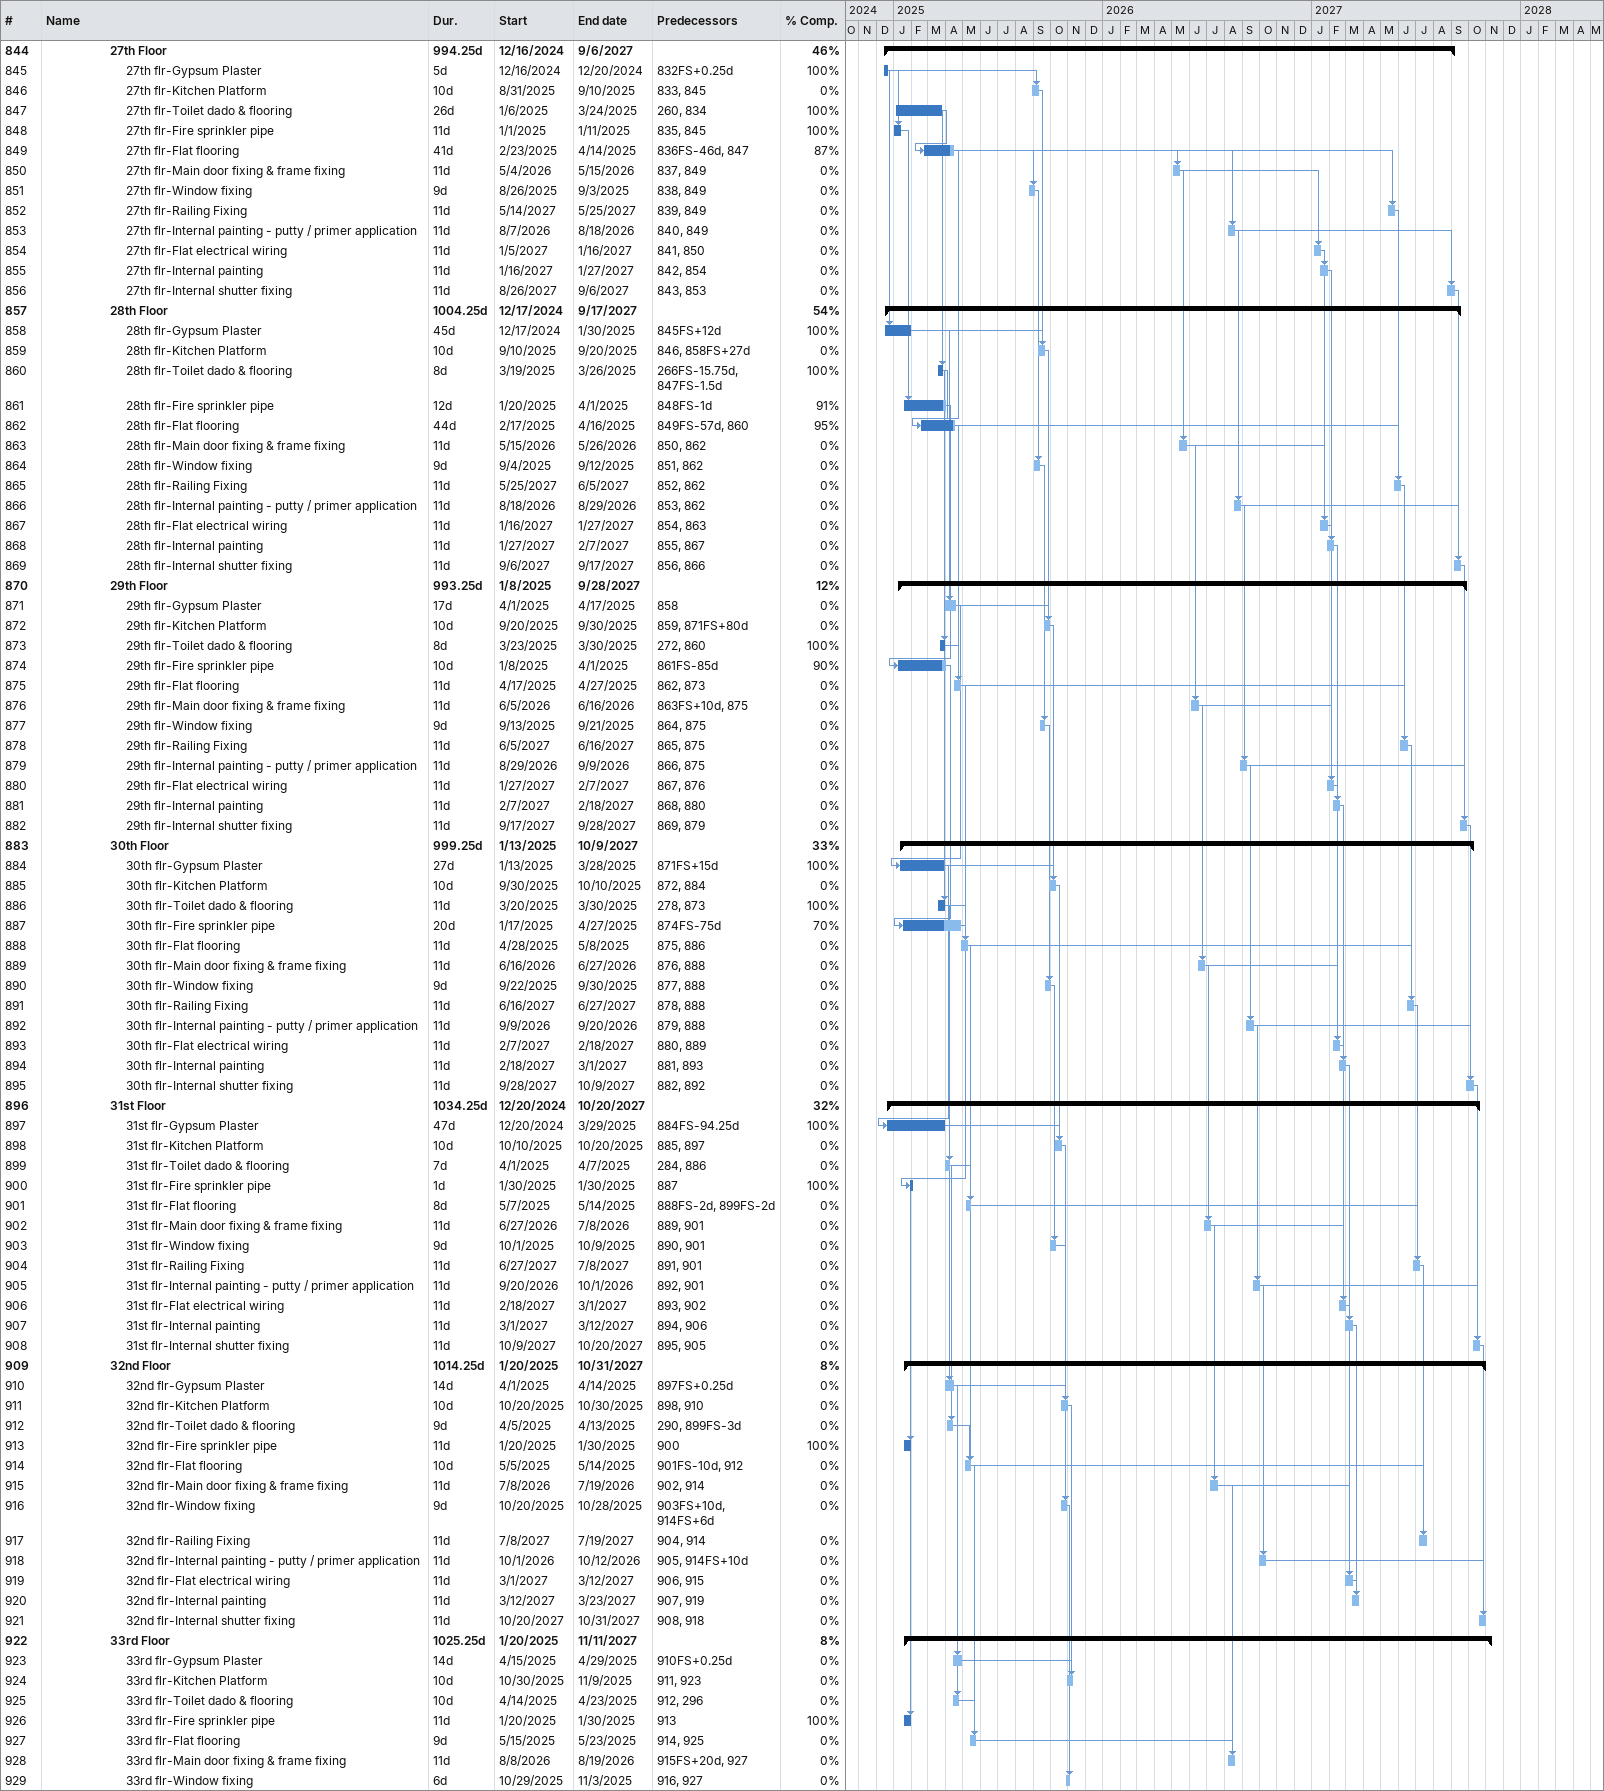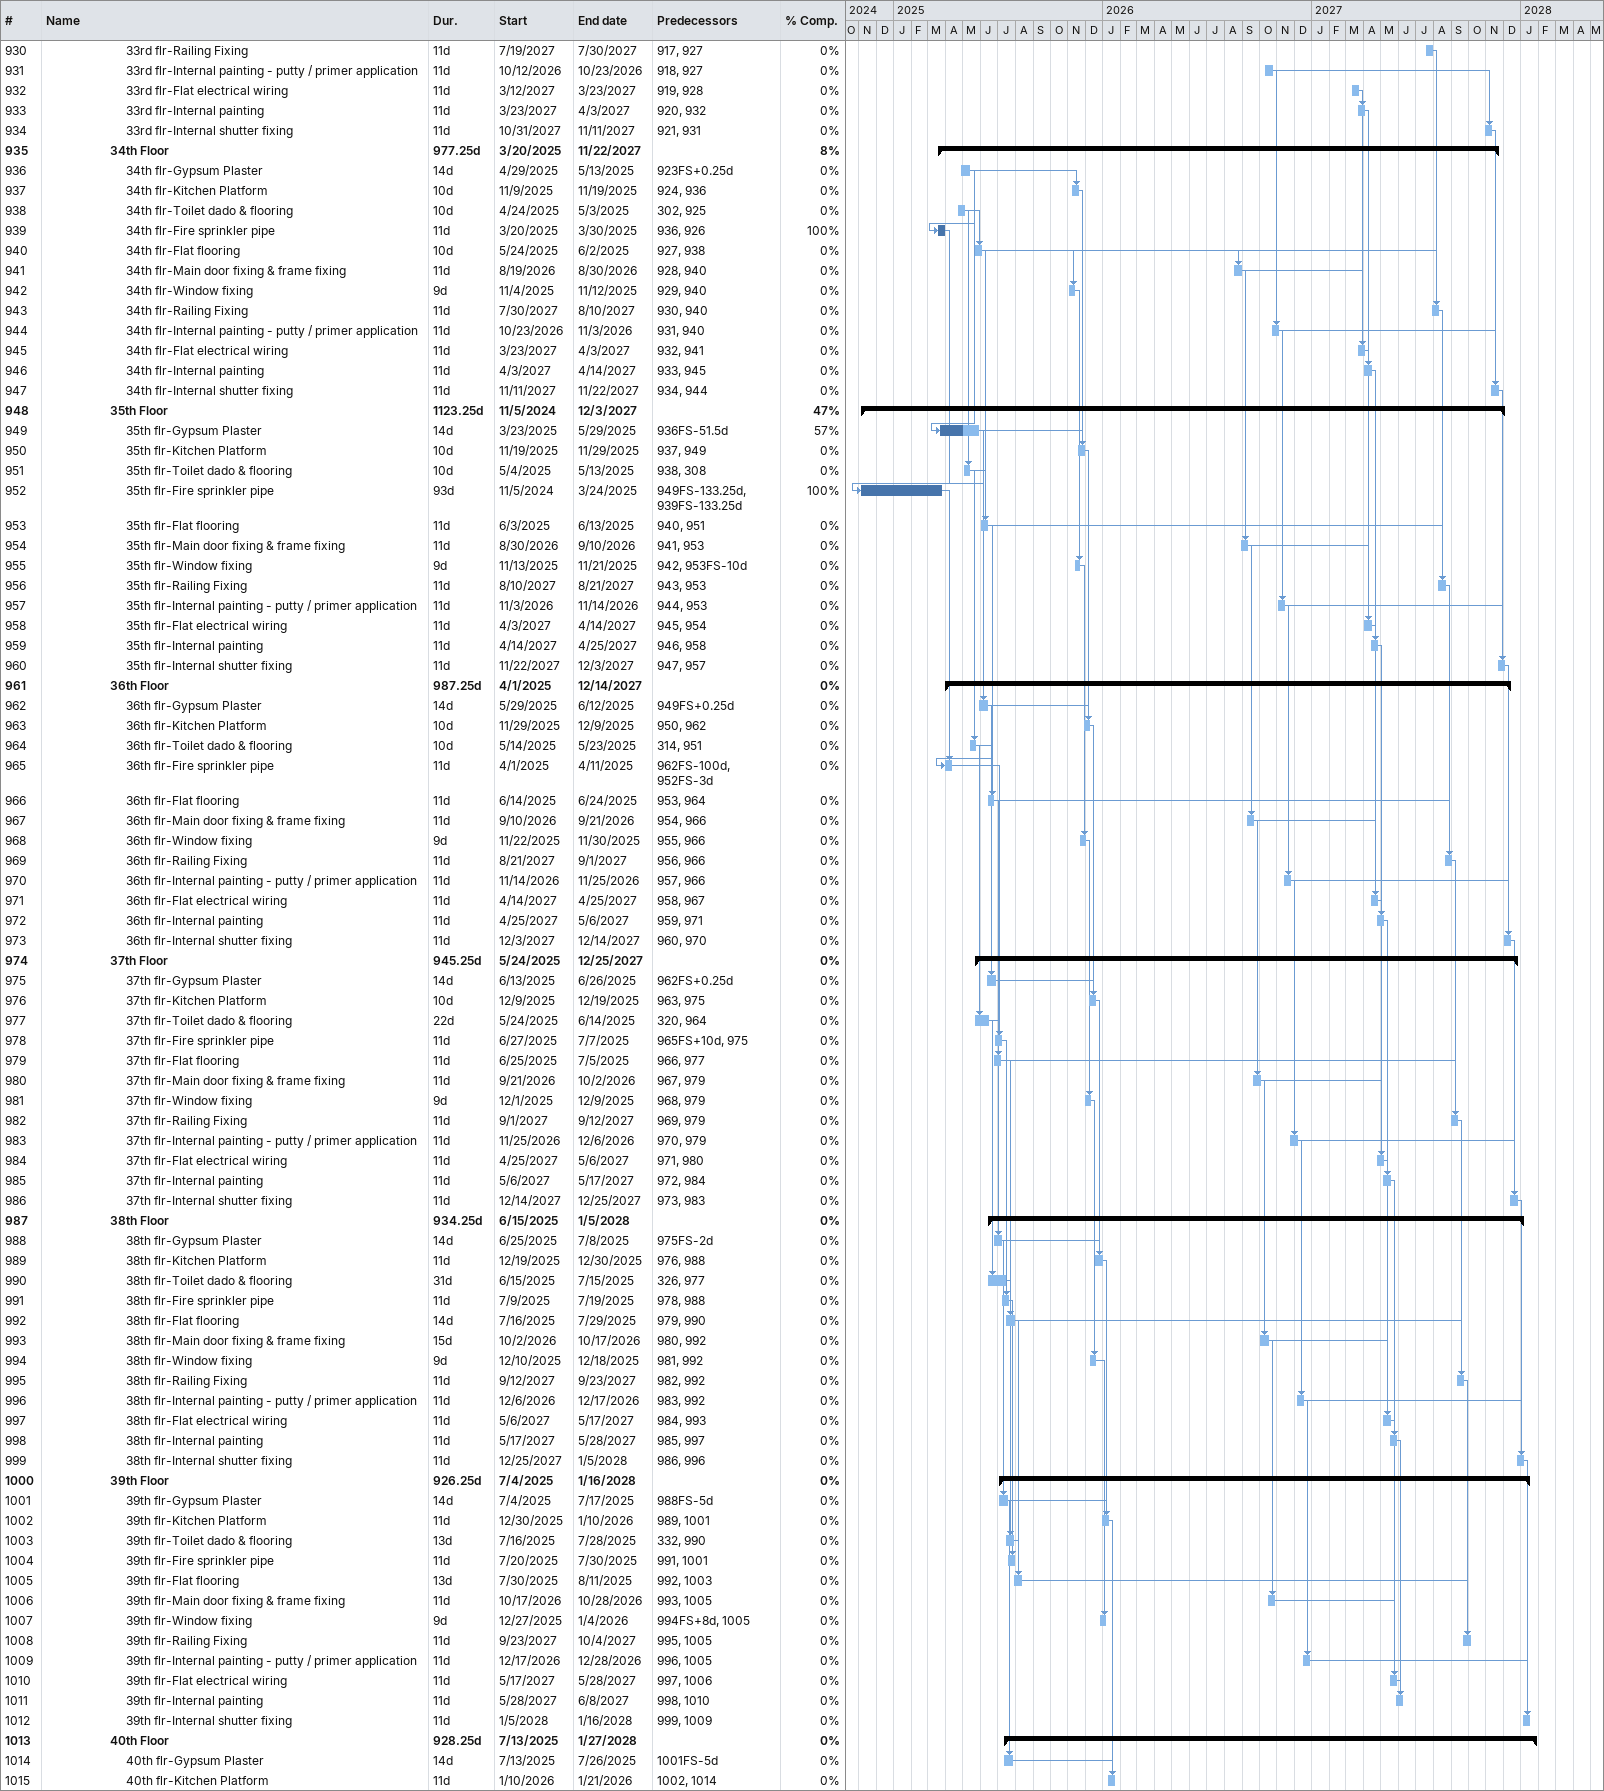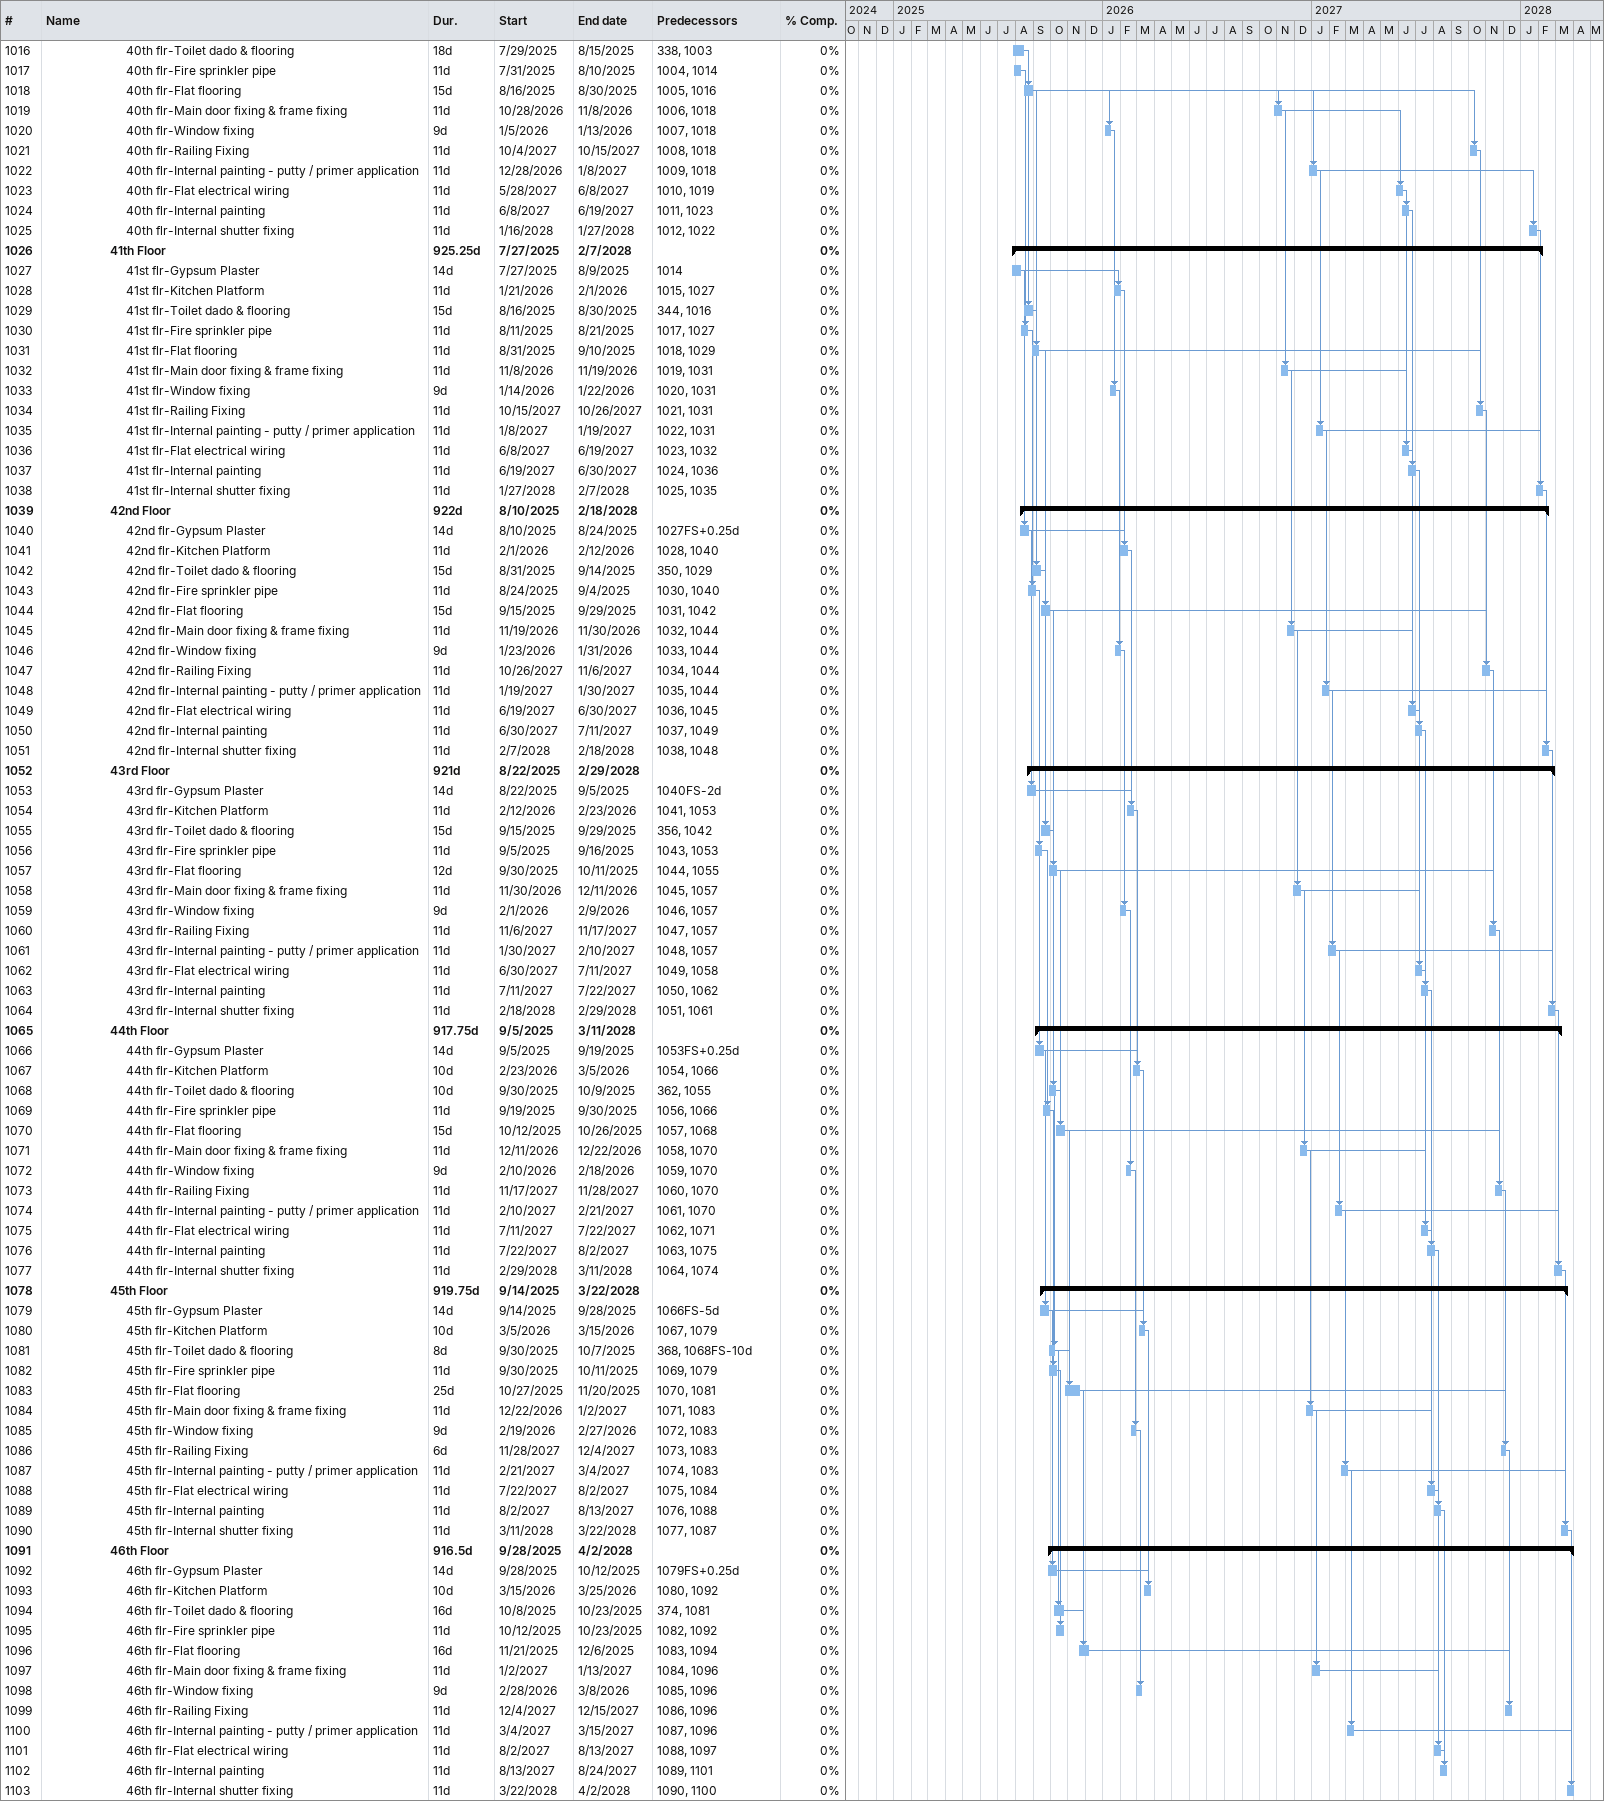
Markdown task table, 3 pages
| ID | Level | Task | Duration | Start | Finish | Predecessors | % complete |
|---|---|---|---|---|---|---|---|
| 844 | 5 | **27th Floor** | 994.25d | 2024-12-16 | 2027-09-06 |  | 46 |
| 845 | 6 | 27th flr-Gypsum Plaster | 5d | 2024-12-16 | 2024-12-20 | 832FS+0.25d | 100 |
| 846 | 6 | 27th flr-Kitchen Platform | 10d | 2025-08-31 | 2025-09-10 | 833, 845 | 0 |
| 847 | 6 | 27th flr-Toilet dado & flooring | 26d | 2025-01-06 | 2025-03-24 | 260, 834 | 100 |
| 848 | 6 | 27th flr-Fire sprinkler pipe | 11d | 2025-01-01 | 2025-01-11 | 835, 845 | 100 |
| 849 | 6 | 27th flr-Flat flooring | 41d | 2025-02-23 | 2025-04-14 | 836FS-46d, 847 | 87 |
| 850 | 6 | 27th flr-Main door fixing & frame fixing | 11d | 2026-05-04 | 2026-05-15 | 837, 849 | 0 |
| 851 | 6 | 27th flr-Window fixing | 9d | 2025-08-26 | 2025-09-03 | 838, 849 | 0 |
| 852 | 6 | 27th flr-Railing Fixing | 11d | 2027-05-14 | 2027-05-25 | 839, 849 | 0 |
| 853 | 6 | 27th flr-Internal painting - putty / primer application | 11d | 2026-08-07 | 2026-08-18 | 840, 849 | 0 |
| 854 | 6 | 27th flr-Flat electrical wiring | 11d | 2027-01-05 | 2027-01-16 | 841, 850 | 0 |
| 855 | 6 | 27th flr-Internal painting | 11d | 2027-01-16 | 2027-01-27 | 842, 854 | 0 |
| 856 | 6 | 27th flr-Internal shutter fixing | 11d | 2027-08-26 | 2027-09-06 | 843, 853 | 0 |
| 857 | 5 | **28th Floor** | 1004.25d | 2024-12-17 | 2027-09-17 |  | 54 |
| 858 | 6 | 28th flr-Gypsum Plaster | 45d | 2024-12-17 | 2025-01-30 | 845FS+12d | 100 |
| 859 | 6 | 28th flr-Kitchen Platform | 10d | 2025-09-10 | 2025-09-20 | 846, 858FS+27d | 0 |
| 860 | 6 | 28th flr-Toilet dado & flooring | 8d | 2025-03-19 | 2025-03-26 | 266FS-15.75d, 847FS-1.5d | 100 |
| 861 | 6 | 28th flr-Fire sprinkler pipe | 12d | 2025-01-20 | 2025-04-01 | 848FS-1d | 91 |
| 862 | 6 | 28th flr-Flat flooring | 44d | 2025-02-17 | 2025-04-16 | 849FS-57d, 860 | 95 |
| 863 | 6 | 28th flr-Main door fixing & frame fixing | 11d | 2026-05-15 | 2026-05-26 | 850, 862 | 0 |
| 864 | 6 | 28th flr-Window fixing | 9d | 2025-09-04 | 2025-09-12 | 851, 862 | 0 |
| 865 | 6 | 28th flr-Railing Fixing | 11d | 2027-05-25 | 2027-06-05 | 852, 862 | 0 |
| 866 | 6 | 28th flr-Internal painting - putty / primer application | 11d | 2026-08-18 | 2026-08-29 | 853, 862 | 0 |
| 867 | 6 | 28th flr-Flat electrical wiring | 11d | 2027-01-16 | 2027-01-27 | 854, 863 | 0 |
| 868 | 6 | 28th flr-Internal painting | 11d | 2027-01-27 | 2027-02-07 | 855, 867 | 0 |
| 869 | 6 | 28th flr-Internal shutter fixing | 11d | 2027-09-06 | 2027-09-17 | 856, 866 | 0 |
| 870 | 5 | **29th Floor** | 993.25d | 2025-01-08 | 2027-09-28 |  | 12 |
| 871 | 6 | 29th flr-Gypsum Plaster | 17d | 2025-04-01 | 2025-04-17 | 858 | 0 |
| 872 | 6 | 29th flr-Kitchen Platform | 10d | 2025-09-20 | 2025-09-30 | 859, 871FS+80d | 0 |
| 873 | 6 | 29th flr-Toilet dado & flooring | 8d | 2025-03-23 | 2025-03-30 | 272, 860 | 100 |
| 874 | 6 | 29th flr-Fire sprinkler pipe | 10d | 2025-01-08 | 2025-04-01 | 861FS-85d | 90 |
| 875 | 6 | 29th flr-Flat flooring | 11d | 2025-04-17 | 2025-04-27 | 862, 873 | 0 |
| 876 | 6 | 29th flr-Main door fixing & frame fixing | 11d | 2026-06-05 | 2026-06-16 | 863FS+10d, 875 | 0 |
| 877 | 6 | 29th flr-Window fixing | 9d | 2025-09-13 | 2025-09-21 | 864, 875 | 0 |
| 878 | 6 | 29th flr-Railing Fixing | 11d | 2027-06-05 | 2027-06-16 | 865, 875 | 0 |
| 879 | 6 | 29th flr-Internal painting - putty / primer application | 11d | 2026-08-29 | 2026-09-09 | 866, 875 | 0 |
| 880 | 6 | 29th flr-Flat electrical wiring | 11d | 2027-01-27 | 2027-02-07 | 867, 876 | 0 |
| 881 | 6 | 29th flr-Internal painting | 11d | 2027-02-07 | 2027-02-18 | 868, 880 | 0 |
| 882 | 6 | 29th flr-Internal shutter fixing | 11d | 2027-09-17 | 2027-09-28 | 869, 879 | 0 |
| 883 | 5 | **30th Floor** | 999.25d | 2025-01-13 | 2027-10-09 |  | 33 |
| 884 | 6 | 30th flr-Gypsum Plaster | 27d | 2025-01-13 | 2025-03-28 | 871FS+15d | 100 |
| 885 | 6 | 30th flr-Kitchen Platform | 10d | 2025-09-30 | 2025-10-10 | 872, 884 | 0 |
| 886 | 6 | 30th flr-Toilet dado & flooring | 11d | 2025-03-20 | 2025-03-30 | 278, 873 | 100 |
| 887 | 6 | 30th flr-Fire sprinkler pipe | 20d | 2025-01-17 | 2025-04-27 | 874FS-75d | 70 |
| 888 | 6 | 30th flr-Flat flooring | 11d | 2025-04-28 | 2025-05-08 | 875, 886 | 0 |
| 889 | 6 | 30th flr-Main door fixing & frame fixing | 11d | 2026-06-16 | 2026-06-27 | 876, 888 | 0 |
| 890 | 6 | 30th flr-Window fixing | 9d | 2025-09-22 | 2025-09-30 | 877, 888 | 0 |
| 891 | 6 | 30th flr-Railing Fixing | 11d | 2027-06-16 | 2027-06-27 | 878, 888 | 0 |
| 892 | 6 | 30th flr-Internal painting - putty / primer application | 11d | 2026-09-09 | 2026-09-20 | 879, 888 | 0 |
| 893 | 6 | 30th flr-Flat electrical wiring | 11d | 2027-02-07 | 2027-02-18 | 880, 889 | 0 |
| 894 | 6 | 30th flr-Internal painting | 11d | 2027-02-18 | 2027-03-01 | 881, 893 | 0 |
| 895 | 6 | 30th flr-Internal shutter fixing | 11d | 2027-09-28 | 2027-10-09 | 882, 892 | 0 |
| 896 | 5 | **31st Floor** | 1034.25d | 2024-12-20 | 2027-10-20 |  | 32 |
| 897 | 6 | 31st flr-Gypsum Plaster | 47d | 2024-12-20 | 2025-03-29 | 884FS-94.25d | 100 |
| 898 | 6 | 31st flr-Kitchen Platform | 10d | 2025-10-10 | 2025-10-20 | 885, 897 | 0 |
| 899 | 6 | 31st flr-Toilet dado & flooring | 7d | 2025-04-01 | 2025-04-07 | 284, 886 | 0 |
| 900 | 6 | 31st flr-Fire sprinkler pipe | 1d | 2025-01-30 | 2025-01-30 | 887 | 100 |
| 901 | 6 | 31st flr-Flat flooring | 8d | 2025-05-07 | 2025-05-14 | 888FS-2d, 899FS-2d | 0 |
| 902 | 6 | 31st flr-Main door fixing & frame fixing | 11d | 2026-06-27 | 2026-07-08 | 889, 901 | 0 |
| 903 | 6 | 31st flr-Window fixing | 9d | 2025-10-01 | 2025-10-09 | 890, 901 | 0 |
| 904 | 6 | 31st flr-Railing Fixing | 11d | 2027-06-27 | 2027-07-08 | 891, 901 | 0 |
| 905 | 6 | 31st flr-Internal painting - putty / primer application | 11d | 2026-09-20 | 2026-10-01 | 892, 901 | 0 |
| 906 | 6 | 31st flr-Flat electrical wiring | 11d | 2027-02-18 | 2027-03-01 | 893, 902 | 0 |
| 907 | 6 | 31st flr-Internal painting | 11d | 2027-03-01 | 2027-03-12 | 894, 906 | 0 |
| 908 | 6 | 31st flr-Internal shutter fixing | 11d | 2027-10-09 | 2027-10-20 | 895, 905 | 0 |
| 909 | 5 | **32nd Floor** | 1014.25d | 2025-01-20 | 2027-10-31 |  | 8 |
| 910 | 6 | 32nd flr-Gypsum Plaster | 14d | 2025-04-01 | 2025-04-14 | 897FS+0.25d | 0 |
| 911 | 6 | 32nd flr-Kitchen Platform | 10d | 2025-10-20 | 2025-10-30 | 898, 910 | 0 |
| 912 | 6 | 32nd flr-Toilet dado & flooring | 9d | 2025-04-05 | 2025-04-13 | 290, 899FS-3d | 0 |
| 913 | 6 | 32nd flr-Fire sprinkler pipe | 11d | 2025-01-20 | 2025-01-30 | 900 | 100 |
| 914 | 6 | 32nd flr-Flat flooring | 10d | 2025-05-05 | 2025-05-14 | 901FS-10d, 912 | 0 |
| 915 | 6 | 32nd flr-Main door fixing & frame fixing | 11d | 2026-07-08 | 2026-07-19 | 902, 914 | 0 |
| 916 | 6 | 32nd flr-Window fixing | 9d | 2025-10-20 | 2025-10-28 | 903FS+10d, 914FS+6d | 0 |
| 917 | 6 | 32nd flr-Railing Fixing | 11d | 2027-07-08 | 2027-07-19 | 904, 914 | 0 |
| 918 | 6 | 32nd flr-Internal painting - putty / primer application | 11d | 2026-10-01 | 2026-10-12 | 905, 914FS+10d | 0 |
| 919 | 6 | 32nd flr-Flat electrical wiring | 11d | 2027-03-01 | 2027-03-12 | 906, 915 | 0 |
| 920 | 6 | 32nd flr-Internal painting | 11d | 2027-03-12 | 2027-03-23 | 907, 919 | 0 |
| 921 | 6 | 32nd flr-Internal shutter fixing | 11d | 2027-10-20 | 2027-10-31 | 908, 918 | 0 |
| 922 | 5 | **33rd Floor** | 1025.25d | 2025-01-20 | 2027-11-11 |  | 8 |
| 923 | 6 | 33rd flr-Gypsum Plaster | 14d | 2025-04-15 | 2025-04-29 | 910FS+0.25d | 0 |
| 924 | 6 | 33rd flr-Kitchen Platform | 10d | 2025-10-30 | 2025-11-09 | 911, 923 | 0 |
| 925 | 6 | 33rd flr-Toilet dado & flooring | 10d | 2025-04-14 | 2025-04-23 | 912, 296 | 0 |
| 926 | 6 | 33rd flr-Fire sprinkler pipe | 11d | 2025-01-20 | 2025-01-30 | 913 | 100 |
| 927 | 6 | 33rd flr-Flat flooring | 9d | 2025-05-15 | 2025-05-23 | 914, 925 | 0 |
| 928 | 6 | 33rd flr-Main door fixing & frame fixing | 11d | 2026-08-08 | 2026-08-19 | 915FS+20d, 927 | 0 |
| 929 | 6 | 33rd flr-Window fixing | 6d | 2025-10-29 | 2025-11-03 | 916, 927 | 0 |
| 930 | 6 | 33rd flr-Railing Fixing | 11d | 2027-07-19 | 2027-07-30 | 917, 927 | 0 |
| 931 | 6 | 33rd flr-Internal painting - putty / primer application | 11d | 2026-10-12 | 2026-10-23 | 918, 927 | 0 |
| 932 | 6 | 33rd flr-Flat electrical wiring | 11d | 2027-03-12 | 2027-03-23 | 919, 928 | 0 |
| 933 | 6 | 33rd flr-Internal painting | 11d | 2027-03-23 | 2027-04-03 | 920, 932 | 0 |
| 934 | 6 | 33rd flr-Internal shutter fixing | 11d | 2027-10-31 | 2027-11-11 | 921, 931 | 0 |
| 935 | 5 | **34th Floor** | 977.25d | 2025-03-20 | 2027-11-22 |  | 8 |
| 936 | 6 | 34th flr-Gypsum Plaster | 14d | 2025-04-29 | 2025-05-13 | 923FS+0.25d | 0 |
| 937 | 6 | 34th flr-Kitchen Platform | 10d | 2025-11-09 | 2025-11-19 | 924, 936 | 0 |
| 938 | 6 | 34th flr-Toilet dado & flooring | 10d | 2025-04-24 | 2025-05-03 | 302, 925 | 0 |
| 939 | 6 | 34th flr-Fire sprinkler pipe | 11d | 2025-03-20 | 2025-03-30 | 936, 926 | 100 |
| 940 | 6 | 34th flr-Flat flooring | 10d | 2025-05-24 | 2025-06-02 | 927, 938 | 0 |
| 941 | 6 | 34th flr-Main door fixing & frame fixing | 11d | 2026-08-19 | 2026-08-30 | 928, 940 | 0 |
| 942 | 6 | 34th flr-Window fixing | 9d | 2025-11-04 | 2025-11-12 | 929, 940 | 0 |
| 943 | 6 | 34th flr-Railing Fixing | 11d | 2027-07-30 | 2027-08-10 | 930, 940 | 0 |
| 944 | 6 | 34th flr-Internal painting - putty / primer application | 11d | 2026-10-23 | 2026-11-03 | 931, 940 | 0 |
| 945 | 6 | 34th flr-Flat electrical wiring | 11d | 2027-03-23 | 2027-04-03 | 932, 941 | 0 |
| 946 | 6 | 34th flr-Internal painting | 11d | 2027-04-03 | 2027-04-14 | 933, 945 | 0 |
| 947 | 6 | 34th flr-Internal shutter fixing | 11d | 2027-11-11 | 2027-11-22 | 934, 944 | 0 |
| 948 | 5 | **35th Floor** | 1123.25d | 2024-11-05 | 2027-12-03 |  | 47 |
| 949 | 6 | 35th flr-Gypsum Plaster | 14d | 2025-03-23 | 2025-05-29 | 936FS-51.5d | 57 |
| 950 | 6 | 35th flr-Kitchen Platform | 10d | 2025-11-19 | 2025-11-29 | 937, 949 | 0 |
| 951 | 6 | 35th flr-Toilet dado & flooring | 10d | 2025-05-04 | 2025-05-13 | 938, 308 | 0 |
| 952 | 6 | 35th flr-Fire sprinkler pipe | 93d | 2024-11-05 | 2025-03-24 | 949FS-133.25d, 939FS-133.25d | 100 |
| 953 | 6 | 35th flr-Flat flooring | 11d | 2025-06-03 | 2025-06-13 | 940, 951 | 0 |
| 954 | 6 | 35th flr-Main door fixing & frame fixing | 11d | 2026-08-30 | 2026-09-10 | 941, 953 | 0 |
| 955 | 6 | 35th flr-Window fixing | 9d | 2025-11-13 | 2025-11-21 | 942, 953FS-10d | 0 |
| 956 | 6 | 35th flr-Railing Fixing | 11d | 2027-08-10 | 2027-08-21 | 943, 953 | 0 |
| 957 | 6 | 35th flr-Internal painting - putty / primer application | 11d | 2026-11-03 | 2026-11-14 | 944, 953 | 0 |
| 958 | 6 | 35th flr-Flat electrical wiring | 11d | 2027-04-03 | 2027-04-14 | 945, 954 | 0 |
| 959 | 6 | 35th flr-Internal painting | 11d | 2027-04-14 | 2027-04-25 | 946, 958 | 0 |
| 960 | 6 | 35th flr-Internal shutter fixing | 11d | 2027-11-22 | 2027-12-03 | 947, 957 | 0 |
| 961 | 5 | **36th Floor** | 987.25d | 2025-04-01 | 2027-12-14 |  | 0 |
| 962 | 6 | 36th flr-Gypsum Plaster | 14d | 2025-05-29 | 2025-06-12 | 949FS+0.25d | 0 |
| 963 | 6 | 36th flr-Kitchen Platform | 10d | 2025-11-29 | 2025-12-09 | 950, 962 | 0 |
| 964 | 6 | 36th flr-Toilet dado & flooring | 10d | 2025-05-14 | 2025-05-23 | 314, 951 | 0 |
| 965 | 6 | 36th flr-Fire sprinkler pipe | 11d | 2025-04-01 | 2025-04-11 | 962FS-100d, 952FS-3d | 0 |
| 966 | 6 | 36th flr-Flat flooring | 11d | 2025-06-14 | 2025-06-24 | 953, 964 | 0 |
| 967 | 6 | 36th flr-Main door fixing & frame fixing | 11d | 2026-09-10 | 2026-09-21 | 954, 966 | 0 |
| 968 | 6 | 36th flr-Window fixing | 9d | 2025-11-22 | 2025-11-30 | 955, 966 | 0 |
| 969 | 6 | 36th flr-Railing Fixing | 11d | 2027-08-21 | 2027-09-01 | 956, 966 | 0 |
| 970 | 6 | 36th flr-Internal painting - putty / primer application | 11d | 2026-11-14 | 2026-11-25 | 957, 966 | 0 |
| 971 | 6 | 36th flr-Flat electrical wiring | 11d | 2027-04-14 | 2027-04-25 | 958, 967 | 0 |
| 972 | 6 | 36th flr-Internal painting | 11d | 2027-04-25 | 2027-05-06 | 959, 971 | 0 |
| 973 | 6 | 36th flr-Internal shutter fixing | 11d | 2027-12-03 | 2027-12-14 | 960, 970 | 0 |
| 974 | 5 | **37th Floor** | 945.25d | 2025-05-24 | 2027-12-25 |  | 0 |
| 975 | 6 | 37th flr-Gypsum Plaster | 14d | 2025-06-13 | 2025-06-26 | 962FS+0.25d | 0 |
| 976 | 6 | 37th flr-Kitchen Platform | 10d | 2025-12-09 | 2025-12-19 | 963, 975 | 0 |
| 977 | 6 | 37th flr-Toilet dado & flooring | 22d | 2025-05-24 | 2025-06-14 | 320, 964 | 0 |
| 978 | 6 | 37th flr-Fire sprinkler pipe | 11d | 2025-06-27 | 2025-07-07 | 965FS+10d, 975 | 0 |
| 979 | 6 | 37th flr-Flat flooring | 11d | 2025-06-25 | 2025-07-05 | 966, 977 | 0 |
| 980 | 6 | 37th flr-Main door fixing & frame fixing | 11d | 2026-09-21 | 2026-10-02 | 967, 979 | 0 |
| 981 | 6 | 37th flr-Window fixing | 9d | 2025-12-01 | 2025-12-09 | 968, 979 | 0 |
| 982 | 6 | 37th flr-Railing Fixing | 11d | 2027-09-01 | 2027-09-12 | 969, 979 | 0 |
| 983 | 6 | 37th flr-Internal painting - putty / primer application | 11d | 2026-11-25 | 2026-12-06 | 970, 979 | 0 |
| 984 | 6 | 37th flr-Flat electrical wiring | 11d | 2027-04-25 | 2027-05-06 | 971, 980 | 0 |
| 985 | 6 | 37th flr-Internal painting | 11d | 2027-05-06 | 2027-05-17 | 972, 984 | 0 |
| 986 | 6 | 37th flr-Internal shutter fixing | 11d | 2027-12-14 | 2027-12-25 | 973, 983 | 0 |
| 987 | 5 | **38th Floor** | 934.25d | 2025-06-15 | 2028-01-05 |  | 0 |
| 988 | 6 | 38th flr-Gypsum Plaster | 14d | 2025-06-25 | 2025-07-08 | 975FS-2d | 0 |
| 989 | 6 | 38th flr-Kitchen Platform | 11d | 2025-12-19 | 2025-12-30 | 976, 988 | 0 |
| 990 | 6 | 38th flr-Toilet dado & flooring | 31d | 2025-06-15 | 2025-07-15 | 326, 977 | 0 |
| 991 | 6 | 38th flr-Fire sprinkler pipe | 11d | 2025-07-09 | 2025-07-19 | 978, 988 | 0 |
| 992 | 6 | 38th flr-Flat flooring | 14d | 2025-07-16 | 2025-07-29 | 979, 990 | 0 |
| 993 | 6 | 38th flr-Main door fixing & frame fixing | 15d | 2026-10-02 | 2026-10-17 | 980, 992 | 0 |
| 994 | 6 | 38th flr-Window fixing | 9d | 2025-12-10 | 2025-12-18 | 981, 992 | 0 |
| 995 | 6 | 38th flr-Railing Fixing | 11d | 2027-09-12 | 2027-09-23 | 982, 992 | 0 |
| 996 | 6 | 38th flr-Internal painting - putty / primer application | 11d | 2026-12-06 | 2026-12-17 | 983, 992 | 0 |
| 997 | 6 | 38th flr-Flat electrical wiring | 11d | 2027-05-06 | 2027-05-17 | 984, 993 | 0 |
| 998 | 6 | 38th flr-Internal painting | 11d | 2027-05-17 | 2027-05-28 | 985, 997 | 0 |
| 999 | 6 | 38th flr-Internal shutter fixing | 11d | 2027-12-25 | 2028-01-05 | 986, 996 | 0 |
| 1000 | 5 | **39th Floor** | 926.25d | 2025-07-04 | 2028-01-16 |  | 0 |
| 1001 | 6 | 39th flr-Gypsum Plaster | 14d | 2025-07-04 | 2025-07-17 | 988FS-5d | 0 |
| 1002 | 6 | 39th flr-Kitchen Platform | 11d | 2025-12-30 | 2026-01-10 | 989, 1001 | 0 |
| 1003 | 6 | 39th flr-Toilet dado & flooring | 13d | 2025-07-16 | 2025-07-28 | 332, 990 | 0 |
| 1004 | 6 | 39th flr-Fire sprinkler pipe | 11d | 2025-07-20 | 2025-07-30 | 991, 1001 | 0 |
| 1005 | 6 | 39th flr-Flat flooring | 13d | 2025-07-30 | 2025-08-11 | 992, 1003 | 0 |
| 1006 | 6 | 39th flr-Main door fixing & frame fixing | 11d | 2026-10-17 | 2026-10-28 | 993, 1005 | 0 |
| 1007 | 6 | 39th flr-Window fixing | 9d | 2025-12-27 | 2026-01-04 | 994FS+8d, 1005 | 0 |
| 1008 | 6 | 39th flr-Railing Fixing | 11d | 2027-09-23 | 2027-10-04 | 995, 1005 | 0 |
| 1009 | 6 | 39th flr-Internal painting - putty / primer application | 11d | 2026-12-17 | 2026-12-28 | 996, 1005 | 0 |
| 1010 | 6 | 39th flr-Flat electrical wiring | 11d | 2027-05-17 | 2027-05-28 | 997, 1006 | 0 |
| 1011 | 6 | 39th flr-Internal painting | 11d | 2027-05-28 | 2027-06-08 | 998, 1010 | 0 |
| 1012 | 6 | 39th flr-Internal shutter fixing | 11d | 2028-01-05 | 2028-01-16 | 999, 1009 | 0 |
| 1013 | 5 | **40th Floor** | 928.25d | 2025-07-13 | 2028-01-27 |  | 0 |
| 1014 | 6 | 40th flr-Gypsum Plaster | 14d | 2025-07-13 | 2025-07-26 | 1001FS-5d | 0 |
| 1015 | 6 | 40th flr-Kitchen Platform | 11d | 2026-01-10 | 2026-01-21 | 1002, 1014 | 0 |
| 1016 | 6 | 40th flr-Toilet dado & flooring | 18d | 2025-07-29 | 2025-08-15 | 338, 1003 | 0 |
| 1017 | 6 | 40th flr-Fire sprinkler pipe | 11d | 2025-07-31 | 2025-08-10 | 1004, 1014 | 0 |
| 1018 | 6 | 40th flr-Flat flooring | 15d | 2025-08-16 | 2025-08-30 | 1005, 1016 | 0 |
| 1019 | 6 | 40th flr-Main door fixing & frame fixing | 11d | 2026-10-28 | 2026-11-08 | 1006, 1018 | 0 |
| 1020 | 6 | 40th flr-Window fixing | 9d | 2026-01-05 | 2026-01-13 | 1007, 1018 | 0 |
| 1021 | 6 | 40th flr-Railing Fixing | 11d | 2027-10-04 | 2027-10-15 | 1008, 1018 | 0 |
| 1022 | 6 | 40th flr-Internal painting - putty / primer application | 11d | 2026-12-28 | 2027-01-08 | 1009, 1018 | 0 |
| 1023 | 6 | 40th flr-Flat electrical wiring | 11d | 2027-05-28 | 2027-06-08 | 1010, 1019 | 0 |
| 1024 | 6 | 40th flr-Internal painting | 11d | 2027-06-08 | 2027-06-19 | 1011, 1023 | 0 |
| 1025 | 6 | 40th flr-Internal shutter fixing | 11d | 2028-01-16 | 2028-01-27 | 1012, 1022 | 0 |
| 1026 | 5 | **41th Floor** | 925.25d | 2025-07-27 | 2028-02-07 |  | 0 |
| 1027 | 6 | 41st flr-Gypsum Plaster | 14d | 2025-07-27 | 2025-08-09 | 1014 | 0 |
| 1028 | 6 | 41st flr-Kitchen Platform | 11d | 2026-01-21 | 2026-02-01 | 1015, 1027 | 0 |
| 1029 | 6 | 41st flr-Toilet dado & flooring | 15d | 2025-08-16 | 2025-08-30 | 344, 1016 | 0 |
| 1030 | 6 | 41st flr-Fire sprinkler pipe | 11d | 2025-08-11 | 2025-08-21 | 1017, 1027 | 0 |
| 1031 | 6 | 41st flr-Flat flooring | 11d | 2025-08-31 | 2025-09-10 | 1018, 1029 | 0 |
| 1032 | 6 | 41st flr-Main door fixing & frame fixing | 11d | 2026-11-08 | 2026-11-19 | 1019, 1031 | 0 |
| 1033 | 6 | 41st flr-Window fixing | 9d | 2026-01-14 | 2026-01-22 | 1020, 1031 | 0 |
| 1034 | 6 | 41st flr-Railing Fixing | 11d | 2027-10-15 | 2027-10-26 | 1021, 1031 | 0 |
| 1035 | 6 | 41st flr-Internal painting - putty / primer application | 11d | 2027-01-08 | 2027-01-19 | 1022, 1031 | 0 |
| 1036 | 6 | 41st flr-Flat electrical wiring | 11d | 2027-06-08 | 2027-06-19 | 1023, 1032 | 0 |
| 1037 | 6 | 41st flr-Internal painting | 11d | 2027-06-19 | 2027-06-30 | 1024, 1036 | 0 |
| 1038 | 6 | 41st flr-Internal shutter fixing | 11d | 2028-01-27 | 2028-02-07 | 1025, 1035 | 0 |
| 1039 | 5 | **42nd Floor** | 922d | 2025-08-10 | 2028-02-18 |  | 0 |
| 1040 | 6 | 42nd flr-Gypsum Plaster | 14d | 2025-08-10 | 2025-08-24 | 1027FS+0.25d | 0 |
| 1041 | 6 | 42nd flr-Kitchen Platform | 11d | 2026-02-01 | 2026-02-12 | 1028, 1040 | 0 |
| 1042 | 6 | 42nd flr-Toilet dado & flooring | 15d | 2025-08-31 | 2025-09-14 | 350, 1029 | 0 |
| 1043 | 6 | 42nd flr-Fire sprinkler pipe | 11d | 2025-08-24 | 2025-09-04 | 1030, 1040 | 0 |
| 1044 | 6 | 42nd flr-Flat flooring | 15d | 2025-09-15 | 2025-09-29 | 1031, 1042 | 0 |
| 1045 | 6 | 42nd flr-Main door fixing & frame fixing | 11d | 2026-11-19 | 2026-11-30 | 1032, 1044 | 0 |
| 1046 | 6 | 42nd flr-Window fixing | 9d | 2026-01-23 | 2026-01-31 | 1033, 1044 | 0 |
| 1047 | 6 | 42nd flr-Railing Fixing | 11d | 2027-10-26 | 2027-11-06 | 1034, 1044 | 0 |
| 1048 | 6 | 42nd flr-Internal painting - putty / primer application | 11d | 2027-01-19 | 2027-01-30 | 1035, 1044 | 0 |
| 1049 | 6 | 42nd flr-Flat electrical wiring | 11d | 2027-06-19 | 2027-06-30 | 1036, 1045 | 0 |
| 1050 | 6 | 42nd flr-Internal painting | 11d | 2027-06-30 | 2027-07-11 | 1037, 1049 | 0 |
| 1051 | 6 | 42nd flr-Internal shutter fixing | 11d | 2028-02-07 | 2028-02-18 | 1038, 1048 | 0 |
| 1052 | 5 | **43rd Floor** | 921d | 2025-08-22 | 2028-02-29 |  | 0 |
| 1053 | 6 | 43rd flr-Gypsum Plaster | 14d | 2025-08-22 | 2025-09-05 | 1040FS-2d | 0 |
| 1054 | 6 | 43rd flr-Kitchen Platform | 11d | 2026-02-12 | 2026-02-23 | 1041, 1053 | 0 |
| 1055 | 6 | 43rd flr-Toilet dado & flooring | 15d | 2025-09-15 | 2025-09-29 | 356, 1042 | 0 |
| 1056 | 6 | 43rd flr-Fire sprinkler pipe | 11d | 2025-09-05 | 2025-09-16 | 1043, 1053 | 0 |
| 1057 | 6 | 43rd flr-Flat flooring | 12d | 2025-09-30 | 2025-10-11 | 1044, 1055 | 0 |
| 1058 | 6 | 43rd flr-Main door fixing & frame fixing | 11d | 2026-11-30 | 2026-12-11 | 1045, 1057 | 0 |
| 1059 | 6 | 43rd flr-Window fixing | 9d | 2026-02-01 | 2026-02-09 | 1046, 1057 | 0 |
| 1060 | 6 | 43rd flr-Railing Fixing | 11d | 2027-11-06 | 2027-11-17 | 1047, 1057 | 0 |
| 1061 | 6 | 43rd flr-Internal painting - putty / primer application | 11d | 2027-01-30 | 2027-02-10 | 1048, 1057 | 0 |
| 1062 | 6 | 43rd flr-Flat electrical wiring | 11d | 2027-06-30 | 2027-07-11 | 1049, 1058 | 0 |
| 1063 | 6 | 43rd flr-Internal painting | 11d | 2027-07-11 | 2027-07-22 | 1050, 1062 | 0 |
| 1064 | 6 | 43rd flr-Internal shutter fixing | 11d | 2028-02-18 | 2028-02-29 | 1051, 1061 | 0 |
| 1065 | 5 | **44th Floor** | 917.75d | 2025-09-05 | 2028-03-11 |  | 0 |
| 1066 | 6 | 44th flr-Gypsum Plaster | 14d | 2025-09-05 | 2025-09-19 | 1053FS+0.25d | 0 |
| 1067 | 6 | 44th flr-Kitchen Platform | 10d | 2026-02-23 | 2026-03-05 | 1054, 1066 | 0 |
| 1068 | 6 | 44th flr-Toilet dado & flooring | 10d | 2025-09-30 | 2025-10-09 | 362, 1055 | 0 |
| 1069 | 6 | 44th flr-Fire sprinkler pipe | 11d | 2025-09-19 | 2025-09-30 | 1056, 1066 | 0 |
| 1070 | 6 | 44th flr-Flat flooring | 15d | 2025-10-12 | 2025-10-26 | 1057, 1068 | 0 |
| 1071 | 6 | 44th flr-Main door fixing & frame fixing | 11d | 2026-12-11 | 2026-12-22 | 1058, 1070 | 0 |
| 1072 | 6 | 44th flr-Window fixing | 9d | 2026-02-10 | 2026-02-18 | 1059, 1070 | 0 |
| 1073 | 6 | 44th flr-Railing Fixing | 11d | 2027-11-17 | 2027-11-28 | 1060, 1070 | 0 |
| 1074 | 6 | 44th flr-Internal painting - putty / primer application | 11d | 2027-02-10 | 2027-02-21 | 1061, 1070 | 0 |
| 1075 | 6 | 44th flr-Flat electrical wiring | 11d | 2027-07-11 | 2027-07-22 | 1062, 1071 | 0 |
| 1076 | 6 | 44th flr-Internal painting | 11d | 2027-07-22 | 2027-08-02 | 1063, 1075 | 0 |
| 1077 | 6 | 44th flr-Internal shutter fixing | 11d | 2028-02-29 | 2028-03-11 | 1064, 1074 | 0 |
| 1078 | 5 | **45th Floor** | 919.75d | 2025-09-14 | 2028-03-22 |  | 0 |
| 1079 | 6 | 45th flr-Gypsum Plaster | 14d | 2025-09-14 | 2025-09-28 | 1066FS-5d | 0 |
| 1080 | 6 | 45th flr-Kitchen Platform | 10d | 2026-03-05 | 2026-03-15 | 1067, 1079 | 0 |
| 1081 | 6 | 45th flr-Toilet dado & flooring | 8d | 2025-09-30 | 2025-10-07 | 368, 1068FS-10d | 0 |
| 1082 | 6 | 45th flr-Fire sprinkler pipe | 11d | 2025-09-30 | 2025-10-11 | 1069, 1079 | 0 |
| 1083 | 6 | 45th flr-Flat flooring | 25d | 2025-10-27 | 2025-11-20 | 1070, 1081 | 0 |
| 1084 | 6 | 45th flr-Main door fixing & frame fixing | 11d | 2026-12-22 | 2027-01-02 | 1071, 1083 | 0 |
| 1085 | 6 | 45th flr-Window fixing | 9d | 2026-02-19 | 2026-02-27 | 1072, 1083 | 0 |
| 1086 | 6 | 45th flr-Railing Fixing | 6d | 2027-11-28 | 2027-12-04 | 1073, 1083 | 0 |
| 1087 | 6 | 45th flr-Internal painting - putty / primer application | 11d | 2027-02-21 | 2027-03-04 | 1074, 1083 | 0 |
| 1088 | 6 | 45th flr-Flat electrical wiring | 11d | 2027-07-22 | 2027-08-02 | 1075, 1084 | 0 |
| 1089 | 6 | 45th flr-Internal painting | 11d | 2027-08-02 | 2027-08-13 | 1076, 1088 | 0 |
| 1090 | 6 | 45th flr-Internal shutter fixing | 11d | 2028-03-11 | 2028-03-22 | 1077, 1087 | 0 |
| 1091 | 5 | **46th Floor** | 916.5d | 2025-09-28 | 2028-04-02 |  | 0 |
| 1092 | 6 | 46th flr-Gypsum Plaster | 14d | 2025-09-28 | 2025-10-12 | 1079FS+0.25d | 0 |
| 1093 | 6 | 46th flr-Kitchen Platform | 10d | 2026-03-15 | 2026-03-25 | 1080, 1092 | 0 |
| 1094 | 6 | 46th flr-Toilet dado & flooring | 16d | 2025-10-08 | 2025-10-23 | 374, 1081 | 0 |
| 1095 | 6 | 46th flr-Fire sprinkler pipe | 11d | 2025-10-12 | 2025-10-23 | 1082, 1092 | 0 |
| 1096 | 6 | 46th flr-Flat flooring | 16d | 2025-11-21 | 2025-12-06 | 1083, 1094 | 0 |
| 1097 | 6 | 46th flr-Main door fixing & frame fixing | 11d | 2027-01-02 | 2027-01-13 | 1084, 1096 | 0 |
| 1098 | 6 | 46th flr-Window fixing | 9d | 2026-02-28 | 2026-03-08 | 1085, 1096 | 0 |
| 1099 | 6 | 46th flr-Railing Fixing | 11d | 2027-12-04 | 2027-12-15 | 1086, 1096 | 0 |
| 1100 | 6 | 46th flr-Internal painting - putty / primer application | 11d | 2027-03-04 | 2027-03-15 | 1087, 1096 | 0 |
| 1101 | 6 | 46th flr-Flat electrical wiring | 11d | 2027-08-02 | 2027-08-13 | 1088, 1097 | 0 |
| 1102 | 6 | 46th flr-Internal painting | 11d | 2027-08-13 | 2027-08-24 | 1089, 1101 | 0 |
| 1103 | 6 | 46th flr-Internal shutter fixing | 11d | 2028-03-22 | 2028-04-02 | 1090, 1100 | 0 |
